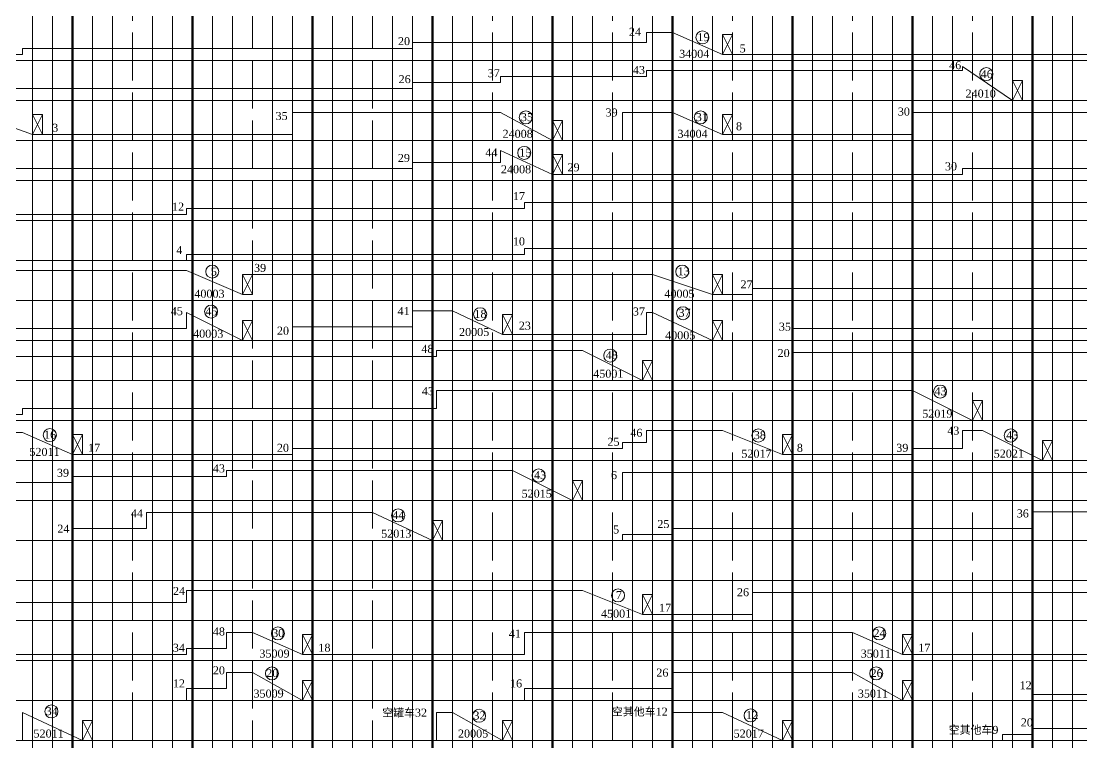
# Model space of a CAD drawing. Header units: millimetres. Extents: x 115 to 1075, y -349 to 784.
# Drawn here: x 582.2 to 847.3, y 245.4 to 425.9 of the extents above; entities that cross this region are included whole.
import ezdxf

# ---------------------------------------------------------------- set-up
doc = ezdxf.new("R2010")
doc.units = ezdxf.units.MM
doc.linetypes.add('ACAD_ISO02W100', pattern=[15, 12, -3])
for name, color, linetype, lineweight in [('十分格1', 3, 'Continuous', 20), ('十分格2', 3, 'ACAD_ISO02W100', 20), ('小时格1', 3, 'Continuous', 100), ('小时格2', 3, 'Continuous', 80)]:
    doc.layers.add(name, color=color, linetype=linetype, lineweight=lineweight)
doc.layers.add('文字', color=3, linetype='Continuous')

msp = doc.modelspace()

# ---------------------------------------------------------------- linework, layer by layer
at = {"layer": '十分格1'}
for p, q in [((585, 66), (585, 686)), ((590, 686), (590, 66)), ((600, 686), (600, 66)), ((605, 66), (605, 686)), ((615, 686), (615, 66)), ((620, 66), (620, 686)), ((630, 66), (630, 686)), ((635, 686), (635, 66)), ((645, 66), (645, 686)), ((650, 686), (650, 66)), ((660, 686), (660, 66)), ((665, 66), (665, 686)), ((675, 686), (675, 66)), ((680, 66), (680, 686)), ((690, 66), (690, 686)), ((695, 686), (695, 66)), ((705, 66), (705, 686)), ((710, 686), (710, 66)), ((720, 686), (720, 66)), ((725, 66), (725, 686)), ((735, 686), (735, 66)), ((740, 66), (740, 686)), ((750, 66), (750, 686)), ((755, 686), (755, 66)), ((765, 66), (765, 686)), ((770, 686), (770, 66)), ((780, 686), (780, 66)), ((785, 66), (785, 686)), ((795, 686), (795, 66)), ((800, 66), (800, 686)), ((810, 66), (810, 686)), ((815, 686), (815, 66)), ((825, 66), (825, 686)), ((830, 686), (830, 66)), ((840, 686), (840, 66)), ((845, 66), (845, 686))]:
    msp.add_line(p, q, dxfattribs=at)
at = {"layer": '十分格2'}
for p, q in [((610, 66), (610, 686)), ((640, 686), (640, 66)), ((670, 686), (670, 66)), ((700, 66), (700, 686)), ((730, 66), (730, 686)), ((760, 66), (760, 686)), ((790, 66), (790, 686)), ((820, 66), (820, 686))]:
    msp.add_line(p, q, dxfattribs=at)
at = {"layer": '十分格2', "color": 0, "linetype": 'ByBlock'}
for p, q in [((738.5, 420.5), (738.5, 423)), ((738.5, 423), (745, 423)), ((745, 423), (757.5, 417.5)), ((760, 422.5), (757.5, 422.5)), ((757.5, 422.5), (757.5, 417.5)), ((757.5, 422.5), (760, 417.5)), ((760, 422.5), (757.5, 417.5)), ((760, 417.5), (760, 422.5)), ((582.5, 417.5), (582.5, 419)), ((582.5, 419), (680, 419)), ((680, 419), (680, 420.5)), ((680, 420.5), (738.5, 420.5)), ((572.5, 417.5), (582.5, 417.5)), ((757.5, 417.5), (760, 417.5)), ((760, 417.5), (950, 417.5)), ((135, 416), (955, 416)), ((817.5, 413.5), (817.5, 414.5)), ((817.5, 414.5), (830, 406)), ((702, 410.5), (702, 412)), ((702, 412), (738.5, 412)), ((738.5, 412), (738.5, 413.5)), ((738.5, 413.5), (815, 413.5)), ((815, 413.5), (817.5, 413.5)), ((830, 406), (830, 411)), ((830, 411), (832.5, 411)), ((830, 411), (832.5, 406)), ((832.5, 411), (830, 406)), ((832.5, 411), (832.5, 406)), ((470, 409), (680, 409)), ((680, 409), (680, 410.5)), ((680, 410.5), (702, 410.5)), ((135, 406), (955, 406)), ((832.5, 406), (830, 406)), ((650, 397.5), (650, 403)), ((650, 403), (702, 403)), ((702, 403), (715, 396)), ((732.5, 396), (732.5, 403)), ((732.5, 403), (745, 403)), ((745, 403), (757.5, 397.5)), ((805, 397.5), (805, 403)), ((805, 403), (900, 403)), ((572.5, 402), (585, 397.5)), ((585, 397.5), (585, 402.5)), ((585, 402.5), (587.5, 402.5)), ((585, 402.5), (587.5, 397.5)), ((587.5, 402.5), (585, 397.5)), ((587.5, 402.5), (587.5, 397.5)), ((715, 396), (715, 401)), ((715, 401), (717.5, 401)), ((715, 401), (717.5, 396)), ((717.5, 401), (715, 396)), ((717.5, 401), (717.5, 396)), ((760, 402.5), (757.5, 402.5)), ((757.5, 402.5), (757.5, 397.5)), ((757.5, 402.5), (760, 397.5)), ((760, 402.5), (757.5, 397.5)), ((760, 397.5), (760, 402.5)), ((135, 396), (955, 396)), ((585, 397.5), (587.5, 397.5)), ((587.5, 397.5), (650, 397.5)), ((717.5, 396), (715, 396)), ((757.5, 397.5), (760, 397.5)), ((760, 397.5), (805, 397.5)), ((702, 390.5), (702, 393.5)), ((702, 393.5), (715, 387.5)), ((717.5, 392.5), (715, 392.5)), ((715, 392.5), (715, 387.5)), ((715, 392.5), (717.5, 387.5)), ((717.5, 392.5), (715, 387.5)), ((717.5, 387.5), (717.5, 392.5)), ((680, 389), (680, 390.5)), ((680, 390.5), (702, 390.5)), ((470, 389), (680, 389)), ((715, 387.5), (717.5, 387.5)), ((717.5, 387.5), (817.5, 387.5)), ((817.5, 387.5), (817.5, 389)), ((817.5, 389), (852.5, 389)), ((135, 386), (955, 386)), ((708, 379), (708, 380.5)), ((708, 380.5), (865, 380.5)), ((445, 377.5), (620, 377.5)), ((620, 377.5), (623.5, 377.5)), ((623.5, 377.5), (623.5, 379)), ((623.5, 379), (705, 379)), ((705, 379), (708, 379)), ((135, 376), (955, 376)), ((708, 367.5), (708, 369)), ((708, 369), (865, 369)), ((135, 366), (955, 366)), ((623.5, 366), (623.5, 367.5)), ((623.5, 367.5), (708, 367.5)), ((492, 363.5), (623.5, 363.5)), ((623.5, 363.5), (637.5, 357.5)), ((640, 362.5), (637.5, 362.5)), ((637.5, 362.5), (637.5, 357.5)), ((637.5, 362.5), (640, 357.5)), ((640, 362.5), (637.5, 357.5)), ((640, 357.5), (640, 362.5)), ((640, 362.5), (740, 362.5)), ((740, 362.5), (755, 357.5)), ((757.5, 362.5), (755, 362.5)), ((755, 362.5), (755, 357.5)), ((755, 362.5), (757.5, 357.5)), ((757.5, 362.5), (755, 357.5)), ((757.5, 357.5), (757.5, 362.5)), ((765, 357.5), (765, 359)), ((765, 359), (865, 359)), ((135, 356), (955, 356)), ((637.5, 357.5), (640, 357.5)), ((755, 357.5), (757.5, 357.5)), ((757.5, 357.5), (765, 357.5)), ((623.5, 349), (623.5, 353)), ((623.5, 353), (637.5, 346)), ((680, 349.46), (680, 353.46)), ((680, 353.46), (690, 353.46)), ((690, 353.46), (702.5, 347.5)), ((738.5, 347.5), (738.5, 353)), ((738.5, 353), (740, 353)), ((740, 353), (755, 346)), ((640, 351), (637.5, 351)), ((637.5, 351), (637.5, 346)), ((637.5, 351), (640, 346)), ((640, 351), (637.5, 346)), ((640, 346), (640, 351)), ((705, 352.5), (702.5, 352.5)), ((702.5, 352.5), (702.5, 347.5)), ((702.5, 352.5), (705, 347.5)), ((705, 352.5), (702.5, 347.5)), ((705, 347.5), (705, 352.5)), ((757.5, 351), (755, 351)), ((755, 351), (755, 346)), ((755, 351), (757.5, 346)), ((757.5, 351), (755, 346)), ((757.5, 346), (757.5, 351)), ((514, 349), (623.5, 349)), ((650, 349.46), (680, 349.46)), ((650, 346), (650, 349)), ((702.5, 347.5), (705, 347.5)), ((705, 347.5), (738.5, 347.5)), ((775, 346), (775, 349)), ((775, 349), (852.5, 349)), ((135, 346), (955, 346)), ((637.5, 346), (640, 346)), ((755, 346), (757.5, 346)), ((546, 342.05), (685, 342.05)), ((685, 342.05), (686, 342.05)), ((686, 342.05), (686, 343.55)), ((686, 343.55), (720, 343.55)), ((720, 343.55), (722.5, 343.55)), ((722.5, 343.55), (737.5, 336)), ((775, 336), (775, 343)), ((775, 343), (852.5, 343)), ((740, 341), (737.5, 341)), ((737.5, 341), (737.5, 336)), ((737.5, 341), (740, 336)), ((740, 341), (737.5, 336)), ((740, 336), (740, 341)), ((235, 336), (955, 336)), ((686, 330.5), (686, 333.5)), ((686, 333.5), (805, 333.5)), ((805, 333.5), (820, 326)), ((582.5, 327.5), (582.5, 329)), ((582.5, 329), (686, 329)), ((686, 329), (686, 330.5)), ((820, 326), (820, 331)), ((820, 331), (822.5, 331)), ((820, 331), (822.5, 326)), ((822.5, 331), (820, 326)), ((822.5, 331), (822.5, 326)), ((546, 327.5), (582.5, 327.5)), ((135, 326), (955, 326)), ((738.5, 320.5), (738.5, 323.5)), ((738.5, 323.5), (755, 323.5)), ((755, 323.5), (757.5, 323.5)), ((757.5, 323.5), (772.5, 317.5)), ((817.5, 319), (817.5, 323.5)), ((817.5, 323.5), (822.5, 323.5)), ((822.5, 323.5), (837.5, 316)), ((546, 323), (582.5, 323)), ((582.5, 323), (595, 317.5)), ((597.5, 322.5), (595, 322.5)), ((595, 322.5), (595, 317.5)), ((595, 322.5), (597.5, 317.5)), ((597.5, 322.5), (595, 317.5)), ((597.5, 317.5), (597.5, 322.5)), ((775, 322.5), (772.5, 322.5)), ((772.5, 322.5), (772.5, 317.5)), ((772.5, 322.5), (775, 317.5)), ((775, 322.5), (772.5, 317.5)), ((775, 317.5), (775, 322.5)), ((840, 321), (837.5, 321)), ((837.5, 321), (837.5, 316)), ((837.5, 321), (840, 316)), ((840, 321), (837.5, 316)), ((840, 316), (840, 321)), ((650, 317.5), (650, 319)), ((650, 319), (732.5, 319)), ((732.5, 319), (732.5, 320.5)), ((732.5, 320.5), (738.5, 320.5)), ((805, 317.5), (805, 319)), ((805, 319), (815, 319)), ((815, 319), (817.5, 319)), ((135, 316), (955, 316)), ((595, 317.5), (597.5, 317.5)), ((597.5, 317.5), (650, 317.5)), ((772.5, 317.5), (775, 317.5)), ((775, 317.5), (805, 317.5)), ((633.5, 312), (633.5, 313.5)), ((633.5, 313.5), (705, 313.5)), ((705, 313.5), (720, 306)), ((732.5, 306), (732.5, 313)), ((732.5, 313), (850, 313)), ((492, 310.5), (595, 310.5)), ((595, 310.5), (595, 312)), ((595, 312), (630, 312)), ((630, 312), (633.5, 312)), ((722.5, 311), (720, 311)), ((720, 311), (720, 306)), ((720, 311), (722.5, 306)), ((722.5, 311), (720, 306)), ((722.5, 306), (722.5, 311)), ((135, 306), (955, 306)), ((720, 306), (722.5, 306)), ((613.5, 299), (613.5, 303)), ((613.5, 303), (670, 303)), ((670, 303), (685, 296)), ((835, 300.65), (835, 303.15)), ((835, 303.15), (852.5, 303.15)), ((687.5, 301), (685, 301)), ((685, 301), (685, 296)), ((685, 301), (687.5, 296)), ((687.5, 301), (685, 296)), ((687.5, 296), (687.5, 301)), ((835, 299), (835, 300.65)), ((595, 296), (595, 299)), ((595, 299), (610, 299)), ((610, 299), (613.5, 299)), ((732.5, 296), (732.5, 297.5)), ((732.5, 297.5), (745, 297.5)), ((745, 297.5), (745, 299)), ((745, 299), (835, 299)), ((135, 296), (955, 296)), ((135, 286), (955, 286)), ((623.5, 280.5), (623.5, 283.5)), ((623.5, 283.5), (722.5, 283.5)), ((722.5, 283.5), (737.5, 277.5)), ((740, 282.5), (737.5, 282.5)), ((737.5, 282.5), (737.5, 277.5)), ((737.5, 282.5), (740, 277.5)), ((740, 282.5), (737.5, 277.5)), ((740, 277.5), (740, 282.5)), ((765, 277.5), (765, 283)), ((765, 283), (895, 283)), ((530, 280.5), (620, 280.5)), ((620, 280.5), (623.5, 280.5)), ((135, 276), (955, 276)), ((737.5, 277.5), (740, 277.5)), ((740, 277.5), (765, 277.5)), ((633.5, 269), (633.5, 273)), ((633.5, 273), (640, 273)), ((640, 273), (652.5, 267.5)), ((655, 272.5), (652.5, 272.5)), ((652.5, 272.5), (652.5, 267.5)), ((652.5, 272.5), (655, 267.5)), ((655, 272.5), (652.5, 267.5)), ((655, 267.5), (655, 272.5)), ((708, 267.5), (708, 273)), ((708, 273), (790, 273)), ((790, 273), (802.5, 267.5)), ((805, 272.5), (802.5, 272.5)), ((802.5, 272.5), (802.5, 267.5)), ((802.5, 272.5), (805, 267.5)), ((805, 272.5), (802.5, 267.5)), ((805, 267.5), (805, 272.5)), ((623.5, 267.5), (623.5, 269)), ((623.5, 269), (633.5, 269)), ((235, 266), (955, 266)), ((570, 267.5), (623.5, 267.5)), ((652.5, 267.5), (655, 267.5)), ((655, 267.5), (708, 267.5)), ((802.5, 267.5), (805, 267.5)), ((805, 267.5), (880, 267.5)), ((633.5, 259), (633.5, 263)), ((633.5, 263), (640, 263)), ((640, 263), (652.5, 256)), ((745, 259), (745, 263)), ((745, 263), (790, 263)), ((790, 263), (802.5, 256)), ((655, 261), (652.5, 261)), ((652.5, 261), (652.5, 256)), ((652.5, 261), (655, 256)), ((655, 261), (652.5, 256)), ((655, 256), (655, 261)), ((805, 261), (802.5, 261)), ((802.5, 261), (802.5, 256)), ((802.5, 261), (805, 256)), ((805, 261), (802.5, 256)), ((805, 256), (805, 261)), ((623.5, 256), (623.5, 259)), ((623.5, 259), (633.5, 259)), ((708, 256), (708, 259)), ((708, 259), (745, 259)), ((835, 256), (835, 257.5)), ((835, 257.5), (880, 257.5)), ((135, 256), (955, 256)), ((582.5, 246), (582.5, 253)), ((582.5, 253), (597.5, 246)), ((686, 246), (686, 253)), ((686, 253), (690, 253)), ((690, 253), (702.5, 246)), ((745, 246), (745, 253)), ((745, 253), (755, 253)), ((755, 253), (757.5, 253)), ((757.5, 253), (772.5, 246)), ((600, 251), (597.5, 251)), ((597.5, 251), (597.5, 246)), ((597.5, 251), (600, 246)), ((600, 251), (597.5, 246)), ((600, 246), (600, 251)), ((705, 251), (702.5, 251)), ((702.5, 251), (702.5, 246)), ((702.5, 251), (705, 246)), ((705, 251), (702.5, 246)), ((705, 246), (705, 251)), ((775, 251), (772.5, 251)), ((772.5, 251), (772.5, 246)), ((772.5, 251), (775, 246)), ((775, 251), (772.5, 246)), ((775, 246), (775, 251)), ((827.5, 246), (827.5, 247.5)), ((827.5, 247.5), (835, 247.5)), ((835, 247.5), (835, 249)), ((835, 249), (850, 249)), ((145, 246), (955, 246))]:
    msp.add_line(p, q, dxfattribs=at)
for centre in [(752.48, 421.81), (823.45, 412.64), (708.35, 401.81), (752.06, 401.81), (707.94, 392.94), (629.97, 363.23), (747.45, 363.23), (629.67, 353.23), (696.93, 352.58), (747.64, 352.84), (729.45, 342.25), (811.9, 333.23), (589.37, 322.35), (766.48, 322.25), (829.54, 322.25), (711.55, 312.25), (676.44, 302.25), (731.39, 282.25), (646.37, 272.76), (796.67, 272.76), (644.89, 262.76), (795.94, 262.76), (589.76, 253.23), (696.67, 252.15), (764.54, 252.25)]:
    msp.add_circle(centre, 1.63, dxfattribs=at)
at = {"layer": '小时格1'}
for p, q in [((595, 66), (595, 686)), ((595, 66), (595, 686)), ((775, 686), (775, 66))]:
    msp.add_line(p, q, dxfattribs=at)
at = {"layer": '小时格2'}
for p, q in [((625, 66), (625, 686)), ((655, 686), (655, 66)), ((685, 66), (685, 686)), ((715, 686), (715, 66)), ((745, 66), (745, 686)), ((805, 686), (805, 66)), ((835, 66), (835, 686)), ((835, 66), (835, 686))]:
    msp.add_line(p, q, dxfattribs=at)

# ---------------------------------------------------------------- texts
at = {"layer": '文字', "char_height": 2, "attachment_point": 1}
for s, insert, width in [('\\pt14;{\\fTimes New Roman|b0|i0|c0|p18;\\C0;24}', (734.12, 424.22), 4.7289), ('\\pt14;{\\fTimes New Roman|b0|i0|c0|p18;\\C0;20}', (676.39, 421.88), 4.7289), ('\\pt14;{\\fTimes New Roman|b0|i0|c0|p18;\\C0;19}', (751.24, 422.88), 3.9294), ('\\pt14;{\\fTimes New Roman|b0|i0|c0|p18;\\C0;5}', (761.79, 420.06), 1.9356), ('\\pt14;{\\fTimes New Roman|b0|i0|c0|p18;\\C0;34004}', (746.66, 418.71), 10.9003), ('\\pt14;{\\fTimes New Roman|b0|i0|c0|p18;\\C0;37}', (698.82, 413.87), 4.7289), ('\\pt14;{\\fTimes New Roman|b0|i0|c0|p18;\\C0;43}', (735.12, 414.67), 4.7289), ('\\pt14;{\\fTimes New Roman|b0|i0|c0|p18;\\C0;46}', (814.16, 415.87), 4.7289), ('\\pt14;{\\fTimes New Roman|b0|i0|c0|p18;\\C0;46}', (822.04, 413.66), 3.9294), ('\\pt14;{\\fTimes New Roman|b0|i0|c0|p18;\\C0;26}', (676.55, 412.38), 4.7289), ('\\pt14;{\\fTimes New Roman|b0|i0|c0|p18;\\C0;24010}', (818.26, 408.77), 10.9003), ('\\pt14;{\\fTimes New Roman|b0|i0|c0|p18;\\C0;35}', (645.79, 403.16), 4.7289), ('\\pt14;{\\fTimes New Roman|b0|i0|c0|p18;\\C0;39}', (728.28, 404.05), 4.7289), ('\\pt14;{\\fTimes New Roman|b0|i0|c0|p18;\\C0;30}', (801.32, 404.27), 4.7289), ('\\pt14;{\\fTimes New Roman|b0|i0|c0|p18;\\C0;35}', (707.11, 402.88), 3.9294), ('\\pt14;{\\fTimes New Roman|b0|i0|c0|p18;\\C0;31}', (750.82, 402.88), 3.9294), ('\\pt14;{\\fTimes New Roman|b0|i0|c0|p18;\\C0;8}', (760.87, 400.6), 4.7289), ('\\pt14;{\\fTimes New Roman|b0|i0|c0|p18;\\C0;3}', (589.96, 400.22), 2.3647), ('\\pt14;{\\fTimes New Roman|b0|i0|c0|p18;\\C0;24008}', (702.53, 398.71), 10.9003), ('\\pt14;{\\fTimes New Roman|b0|i0|c0|p18;\\C0;34004}', (746.24, 398.71), 10.9003), ('\\pt14;{\\fTimes New Roman|b0|i0|c0|p18;\\C0;29}', (676.35, 392.67), 4.7289), ('\\pt14;{\\fTimes New Roman|b0|i0|c0|p18;\\C0;44}', (698.23, 394.03), 4.7289), ('\\pt14;{\\fTimes New Roman|b0|i0|c0|p18;\\C0;15}', (706.7, 394.01), 3.9294), ('\\pt14;{\\fTimes New Roman|b0|i0|c0|p18;\\C0;24008}', (702.12, 389.83), 10.9003), ('\\pt14;{\\fTimes New Roman|b0|i0|c0|p18;\\C0;29}', (718.77, 390.32), 4.7289), ('\\pt14;{\\fTimes New Roman|b0|i0|c0|p18;\\C0;30}', (813.11, 390.57), 4.7289), ('\\pt14;{\\fTimes New Roman|b0|i0|c0|p18;\\C0;17}', (705.11, 383.11), 4.7289), ('\\pt14;{\\fTimes New Roman|b0|i0|c0|p18;\\C0;12}', (619.91, 380.49), 5.9644), ('\\pt14;{\\fTimes New Roman|b0|i0|c0|p18;\\C0;10}', (705.11, 371.81), 4.7289), ('\\pt14;{\\fTimes New Roman|b0|i0|c0|p18;\\C0;4}', (620.98, 369.64), 2.3647), ('\\pt14;{\\fTimes New Roman|b0|i0|c0|p18;\\C0;5}', (629.6, 364.26), 3.9294), ('\\pt14;{\\fTimes New Roman|b0|i0|c0|p18;\\C0;39}', (640.41, 365.17), 4.7289), ('\\pt14;{\\fTimes New Roman|b0|i0|c0|p18;\\C0;13}', (746.3, 364.33), 3.9294), ('\\pt14;{\\fTimes New Roman|b0|i0|c0|p18;\\C0;27}', (762, 361.05), 4.7289), ('\\pt14;{\\fTimes New Roman|b0|i0|c0|p18;\\C0;40003}', (625.49, 358.71), 10.9003), ('\\pt14;{\\fTimes New Roman|b0|i0|c0|p18;\\C0;40005}', (742.97, 358.71), 10.9003), ('\\pt14;{\\fTimes New Roman|b0|i0|c0|p18;\\C0;45}', (619.59, 354.34), 4.7289), ('\\pt14;{\\fTimes New Roman|b0|i0|c0|p18;\\C0;45}', (628.24, 354.32), 3.9294), ('\\pt14;{\\fTimes New Roman|b0|i0|c0|p18;\\C0;41}', (676.29, 354.38), 4.7289), ('\\pt14;{\\fTimes New Roman|b0|i0|c0|p18;\\C0;18}', (695.5, 353.66), 3.9294), ('\\pt14;{\\fTimes New Roman|b0|i0|c0|p18;\\C0;37}', (735.11, 354.27), 4.7289), ('\\pt14;{\\fTimes New Roman|b0|i0|c0|p18;\\C0;37}', (746.5, 353.94), 3.9294), ('\\pt14;{\\fTimes New Roman|b0|i0|c0|p18;\\C0;23}', (706.59, 350.72), 4.7289), ('\\pt14;{\\fTimes New Roman|b0|i0|c0|p18;\\C0;35}', (771.59, 350.48), 4.7289), ('\\pt14;{\\fTimes New Roman|b0|i0|c0|p18;\\C0;40003}', (625.19, 348.71), 10.9003), ('\\pt14;{\\fTimes New Roman|b0|i0|c0|p18;\\C0;20}', (646.14, 349.46), 4.7289), ('\\pt14;{\\fTimes New Roman|b0|i0|c0|p18;\\C0;20005}', (691.65, 349.13), 10.9003), ('\\pt14;{\\fTimes New Roman|b0|i0|c0|p18;\\C0;40005}', (743.17, 348.31), 10.9003), ('\\pt14;{\\fTimes New Roman|b0|i0|c0|p18;\\C0;48}', (682.24, 344.92), 4.1956), ('\\pt14;{\\fTimes New Roman|b0|i0|c0|p18;\\C0;48}', (728.3, 343.35), 3.9294), ('\\pt14;{\\fTimes New Roman|b0|i0|c0|p18;\\C0;20}', (771.28, 343.87), 4.7289), ('\\pt14;{\\fTimes New Roman|b0|i0|c0|p18;\\C0;45001}', (725.19, 338.71), 10.9003), ('\\pt14;{\\fTimes New Roman|b0|i0|c0|p18;\\C0;43}', (682.36, 334.36), 4.1956), ('\\pt14;{\\fTimes New Roman|b0|i0|c0|p18;\\C0;43}', (810.47, 334.32), 3.9294), ('\\pt14;{\\fTimes New Roman|b0|i0|c0|p18;\\C0;52019}', (807.43, 328.71), 10.9003), ('\\pt14;{\\fTimes New Roman|b0|i0|c0|p18;\\C0;16}', (587.94, 323.43), 3.9294), ('\\pt14;{\\fTimes New Roman|b0|i0|c0|p18;\\C0;46}', (734.46, 323.93), 4.7289), ('\\pt14;{\\fTimes New Roman|b0|i0|c0|p18;\\C0;43}', (813.69, 324.48), 4.7289), ('\\pt14;{\\fTimes New Roman|b0|i0|c0|p18;\\C0;25}', (728.74, 321.67), 4.7289), ('\\pt14;{\\fTimes New Roman|b0|i0|c0|p18;\\C0;38}', (765.33, 323.35), 3.9294), ('\\pt14;{\\fTimes New Roman|b0|i0|c0|p18;\\C0;43}', (828.4, 323.35), 3.9294), ('\\pt14;{\\fTimes New Roman|b0|i0|c0|p18;\\C0;52011}', (584.26, 319.15), 10.9003), ('\\pt14;{\\fTimes New Roman|b0|i0|c0|p18;\\C0;17}', (598.92, 320.17), 4.7289), ('\\pt14;{\\fTimes New Roman|b0|i0|c0|p18;\\C0;20}', (646.12, 320.17), 4.7289), ('\\pt14;{\\fTimes New Roman|b0|i0|c0|p18;\\C0;52017}', (762.22, 318.71), 10.9003), ('\\pt14;{\\fTimes New Roman|b0|i0|c0|p18;\\C0;8}', (776.09, 320.17), 4.7289), ('\\pt14;{\\fTimes New Roman|b0|i0|c0|p18;\\C0;39}', (800.94, 320.17), 4.7289), ('\\pt14;{\\fTimes New Roman|b0|i0|c0|p18;\\C0;52021}', (825.29, 318.71), 10.9003), ('\\pt14;{\\fTimes New Roman|b0|i0|c0|p18;\\C0;39}', (591.15, 313.92), 4.7289), ('\\pt14;{\\fTimes New Roman|b0|i0|c0|p18;\\C0;43}', (630.12, 315.03), 4.7289), ('\\pt14;{\\fTimes New Roman|b0|i0|c0|p18;\\C0;43}', (710.4, 313.35), 3.9294), ('\\pt14;{\\fTimes New Roman|b0|i0|c0|p18;\\C0;6}', (729.63, 313.34), 4.7289), ('\\pt14;{\\fTimes New Roman|b0|i0|c0|p18;\\C0;52015}', (707.29, 308.71), 10.9003), ('\\pt14;{\\fTimes New Roman|b0|i0|c0|p18;\\C0;44}', (609.64, 303.81), 4.7289), ('\\pt14;{\\fTimes New Roman|b0|i0|c0|p18;\\C0;44}', (674.98, 303.35), 3.9294), ('\\pt14;{\\fTimes New Roman|b0|i0|c0|p18;\\C0;36}', (831.05, 303.76), 4.7289), ('\\pt14;{\\fTimes New Roman|b0|i0|c0|p18;\\C0;24}', (591.24, 299.94), 4.7289), ('\\pt14;{\\fTimes New Roman|b0|i0|c0|p18;\\C0;5}', (730.16, 299.75), 4.7289), ('\\pt14;{\\fTimes New Roman|b0|i0|c0|p18;\\C0;25}', (741.22, 301.11), 4.7289), ('\\pt14;{\\fTimes New Roman|b0|i0|c0|p18;\\C0;52013}', (672.19, 298.71), 10.9003), ('\\pt14;{\\fTimes New Roman|b0|i0|c0|p18;\\C0;24}', (620.15, 284.38), 4.7289), ('\\pt14;{\\fTimes New Roman|b0|i0|c0|p18;\\C0;26}', (761.12, 284.06), 4.7289), ('\\pt14;{\\fTimes New Roman|b0|i0|c0|p18;\\C0;7}', (730.86, 283.35), 3.9294), ('\\pt14;{\\fTimes New Roman|b0|i0|c0|p18;\\C0;45001}', (727.13, 278.71), 10.9003), ('\\pt14;{\\fTimes New Roman|b0|i0|c0|p18;\\C0;17}', (741.64, 280.17), 4.7289), ('\\pt14;{\\fTimes New Roman|b0|i0|c0|p18;\\C0;48}', (630.12, 274.24), 4.7289), ('\\pt14;{\\fTimes New Roman|b0|i0|c0|p18;\\C0;30}', (644.94, 273.84), 3.9294), ('\\pt14;{\\fTimes New Roman|b0|i0|c0|p18;\\C0;41}', (704.09, 273.7), 4.7289), ('\\pt14;{\\fTimes New Roman|b0|i0|c0|p18;\\C0;24}', (795.24, 273.84), 3.9294), ('\\pt14;{\\fTimes New Roman|b0|i0|c0|p18;\\C0;34}', (620.12, 270.17), 4.7289), ('\\pt14;{\\fTimes New Roman|b0|i0|c0|p18;\\C0;35009}', (641.75, 268.71), 10.9003), ('\\pt14;{\\fTimes New Roman|b0|i0|c0|p18;\\C0;18}', (656.5, 270.17), 4.7289), ('\\pt14;{\\fTimes New Roman|b0|i0|c0|p18;\\C0;35011}', (792.05, 268.71), 10.9003), ('\\pt14;{\\fTimes New Roman|b0|i0|c0|p18;\\C0;17}', (806.44, 270.17), 4.7289), ('\\pt14;{\\fTimes New Roman|b0|i0|c0|p18;\\C0;20}', (630.12, 264.52), 4.7289), ('\\pt14;{\\fTimes New Roman|b0|i0|c0|p18;\\C0;20}', (643.46, 263.84), 3.9294), ('\\pt14;{\\fTimes New Roman|b0|i0|c0|p18;\\C0;26}', (740.96, 263.96), 4.7289), ('\\pt14;{\\fTimes New Roman|b0|i0|c0|p18;\\C0;26}', (794.51, 263.84), 3.9294), ('\\pt14;{\\fTimes New Roman|b0|i0|c0|p18;\\C0;12}', (620.12, 261.24), 4.7289), ('\\pt14;{\\fTimes New Roman|b0|i0|c0|p18;\\C0;16}', (704.4, 261.24), 4.7289), ('\\pt14;{\\fTimes New Roman|b0|i0|c0|p18;\\C0;12}', (831.77, 260.79), 4.7289), ('\\pt14;{\\fTimes New Roman|b0|i0|c0|p18;\\C0;35009}', (640.27, 258.71), 10.9003), ('\\pt14;{\\fTimes New Roman|b0|i0|c0|p18;\\C0;35011}', (791.33, 258.71), 10.9003), ('\\pt14;{\\fSimSun|b0|i0|c134|p2;\\C0; 空其他车\\fTimes New Roman|b0|i0|c0|p18;12}', (728.52, 254.19), 15.8377), ('\\pt14;{\\fTimes New Roman|b0|i0|c0|p18;\\C0;34}', (588.33, 254.32), 3.9294), ('\\pt14;{\\fSimSun|b0|i0|c134|p2;\\C0; 空罐车\\fTimes New Roman|b0|i0|c0|p18;32}', (671.09, 253.94), 13.1431), ('\\pt14;{\\fTimes New Roman|b0|i0|c0|p18;\\C0;32}', (695.24, 253.23), 3.9294), ('\\pt14;{\\fTimes New Roman|b0|i0|c0|p18;\\C0;12}', (763.4, 253.35), 3.9294), ('\\pt14;{\\fSimSun|b0|i0|c134|p2;\\C0; 空其他车\\fTimes New Roman|b0|i0|c0|p18;9}', (812.68, 249.63), 15.8377), ('\\pt14;{\\fTimes New Roman|b0|i0|c0|p18;\\C0;20}', (832.06, 251.49), 4.7289), ('\\pt14;{\\fTimes New Roman|b0|i0|c0|p18;\\C0;52011}', (585.29, 248.71), 10.9003), ('\\pt14;{\\fTimes New Roman|b0|i0|c0|p18;\\C0;20005}', (691.39, 248.71), 10.9003), ('\\pt14;{\\fTimes New Roman|b0|i0|c0|p18;\\C0;52017}', (760.29, 248.71), 10.9003)]:
    msp.add_mtext(s, dxfattribs=dict(at, insert=insert, width=width))

doc.saveas('drawing.dxf')
